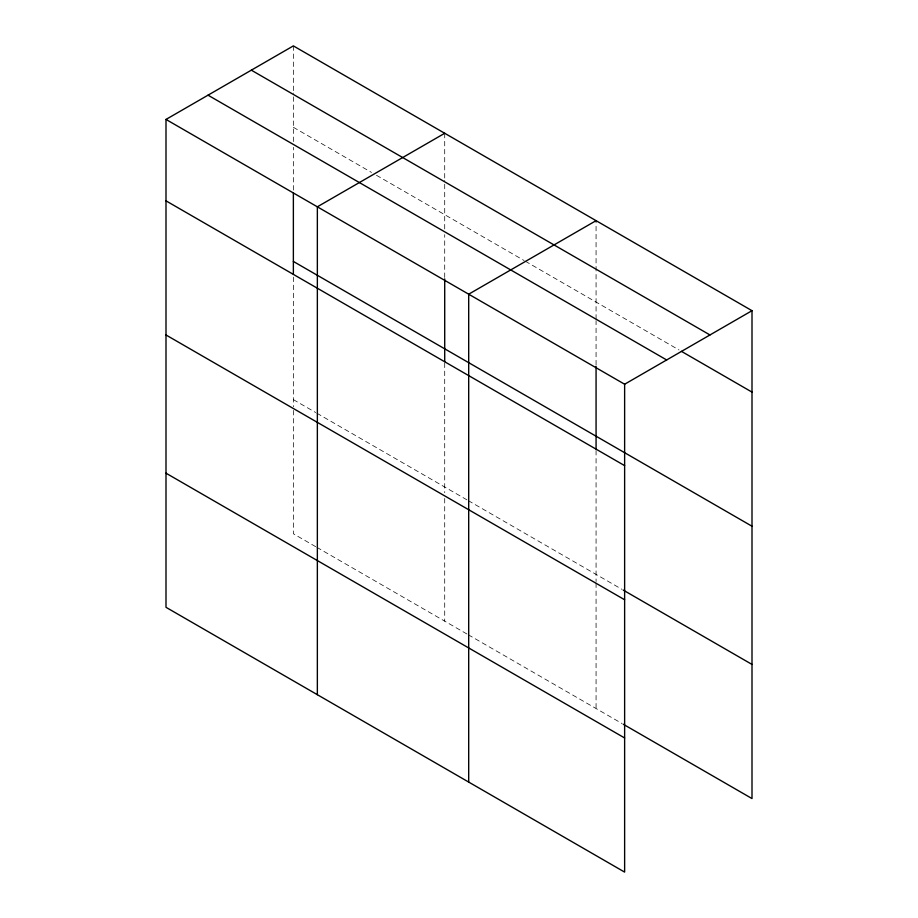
<?xml version="1.0" encoding="UTF-8"?>
<svg xmlns="http://www.w3.org/2000/svg" width="918" height="918" viewBox="0 0 918 918"><rect width="100%" height="100%" fill="white"/><g stroke="black" fill="none" stroke-linecap="round" stroke-linejoin="round"><path stroke-width="0.69" stroke-dasharray="4.59 3.44" d="M293.37 190.095L293.37 147.282M293.37 141.579L293.37 93.028M444.714 277.477L444.714 234.664M444.714 228.961L444.714 180.41M596.069 364.859L596.069 320.623M596.069 319.189L596.069 220.664M293.37 127.304L371.526 172.435M376.483 175.292L524.109 260.528M525.348 261.24L678.987 349.942M293.37 399.64L315.7 412.538M316.939 413.249L467.044 499.908M468.283 500.631L622.06 589.402M315.7 546.669L293.37 533.771L293.37 408.2M316.939 547.38L467.044 634.051M468.283 634.763L622.06 723.545M596.069 450.451L596.069 581.542M596.069 582.964L596.069 708.535M444.714 133.282L444.714 178.987M444.714 363.069L444.714 492.725M444.714 498.44L444.714 621.153M293.37 45.9L293.37 91.605M293.37 277.11L293.37 406.777"/><path stroke-width="1.38" d="M293.37 274.264L293.37 192.952M444.714 278.9L444.714 361.646M596.069 366.282L596.069 449.028M624.63 599.764L624.63 384.229L165.997 119.432L165.997 607.314L624.63 872.1L624.63 599.764L165.997 334.978M623.288 724.256L752.003 798.568L752.003 310.686L293.37 45.9L165.997 119.432M444.714 133.282L317.353 206.814L317.353 694.696M596.069 220.664L468.696 294.196L468.696 782.067M624.63 384.229L752.003 310.686M251.337 70.17L709.97 334.955M681.454 351.364L752.003 392.101M208.03 95.174L666.663 359.959M293.37 261.446L752.003 526.232M165.997 200.847L624.63 465.633M623.288 590.125L752.003 664.425M165.997 473.183L624.63 737.969"/></g></svg>
